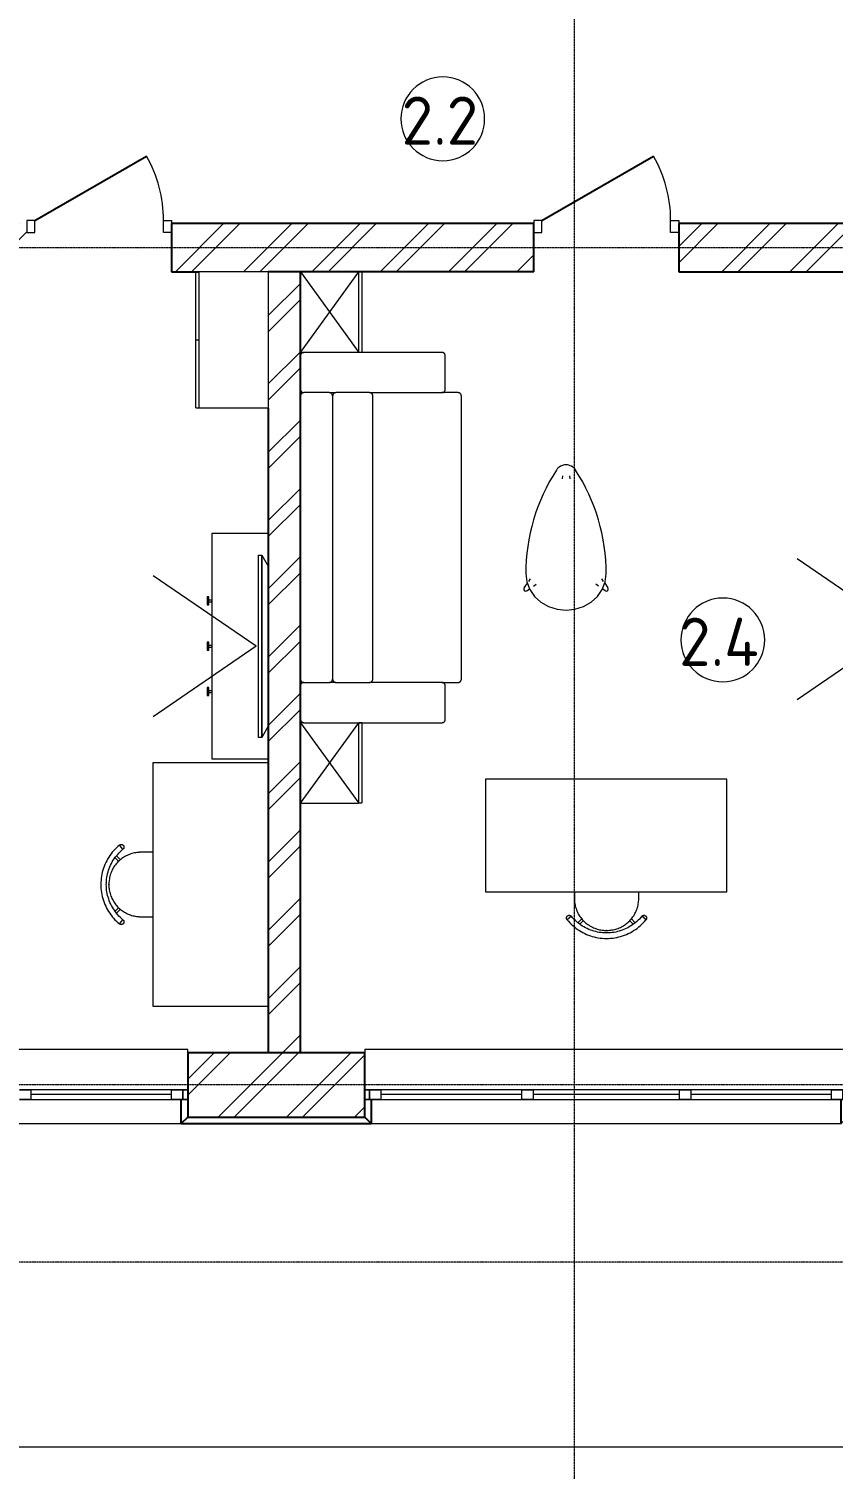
# Model space of a CAD drawing. Header units: millimetres. Extents: x -5016 to 63303, y -6019 to 98943.
# Drawn here: x 42713 to 47710, y 78713 to 87660 of the extents above; entities that cross this region are included whole.
import ezdxf

# ---------------------------------------------------------------- set-up
doc = ezdxf.new("R2010")
doc.units = ezdxf.units.MM
doc.linetypes.add('Осевая 12-2-2', pattern=[16, 12, -2, 0, -2])
for name, color, linetype, lineweight in [('A-AREA-IDEN', 8, 'Continuous', 13), ('A-DETL-GENF', 9, 'Continuous', 13), ('A-DOOR', 8, 'Continuous', 13), ('A-FLOR', 9, 'Continuous', 13), ('A-GLAZ', 8, 'Continuous', 13), ('A-WALL', 8, 'Continuous', 13), ('A-WALL-PATT', 8, 'Continuous', 13), ('I-FURN', 9, 'Continuous', 13), ('M-EQPM', 9, 'Continuous', 13), ('S-GRID', 8, 'Continuous', 13), ('АР_подложка', 8, 'Continuous', 13)]:
    doc.layers.add(name, color=color, linetype=linetype, lineweight=lineweight)
doc.styles.add('GOST Common', font='GOST_Common.ttf', dxfattribs={"height": 300})
pattern_1 = [(45, (0, 0), (-212.132, 212.132), []), (45, (0, 100), (-212.132, 212.132), [])]

# ---------------------------------------------------------------- blocks, each defined once
blk = doc.blocks.new('INT 18 Шкаф - INT 18 Шкаф-1564945-Этаж 2 - Планировка')
at = {"layer": 'I-FURN'}
for p, q in [((-422.5, 350), (422.5, 350)), ((-422.5, 350), (-422.5, -80)), ((422.5, -80), (422.5, 350)), ((422.5, -80), (-422.5, -80)), ((-421, -82), (-0.8, -82)), ((-421, -82), (-421, -100)), ((-0.8, -100), (-0.8, -82)), ((0.8, -82), (421, -82)), ((0.8, -82), (0.8, -100)), ((421, -100), (421, -82)), ((-0.8, -100), (-421, -100)), ((421, -100), (0.8, -100))]:
    blk.add_line(p, q, dxfattribs=at)
blk = doc.blocks.new('INT Диван прямой - INT Диван прямой-1564975-Этаж 2 - Планировка')
at = {"layer": 'I-FURN'}
for p, q in [((-1150, 579), (-1150, -279)), ((-900, 579), (-900, 421)), ((900, 421), (900, 579)), ((1150, -279), (1150, 579)), ((-900, 379), (-900, 421)), ((-900, 379), (-900, 171)), ((879, 400), (-879, 400)), ((900, 421), (900, 379)), ((900, 171), (900, 379)), ((-900, -279), (-900, 171)), ((-879, 150), (879, 150)), ((900, 171), (900, -279)), ((-1129, -300), (-921, -300)), ((-900, -279), (-900, -379)), ((900, -379), (900, -279)), ((921, -300), (1129, -300)), ((-879, -400), (879, -400))]:
    blk.add_line(p, q, dxfattribs=at)
at = {"layer": 'I-FURN', "flags": 128}
for points in [[(-1129, 600), (-1129.8, 600), (-1130.7, 599.9), (-1131.5, 599.8), (-1132.3, 599.7), (-1133.2, 599.6), (-1134, 599.4), (-1134.8, 599.2), (-1135.6, 598.9), (-1136.4, 598.7), (-1137.2, 598.3), (-1137.9, 598), (-1138.7, 597.6), (-1139.4, 597.2), (-1140.2, 596.8), (-1140.9, 596.3), (-1141.5, 595.8), (-1142.2, 595.3), (-1142.8, 594.8), (-1143.5, 594.2), (-1144.1, 593.6), (-1144.6, 593), (-1145.2, 592.4), (-1145.7, 591.7), (-1146.2, 591), (-1146.7, 590.3), (-1147.1, 589.6), (-1147.5, 588.9), (-1147.9, 588.1), (-1148.3, 587.4), (-1148.6, 586.6), (-1148.9, 585.8), (-1149.1, 585), (-1149.3, 584.2), (-1149.5, 583.4), (-1149.7, 582.6), (-1149.8, 581.7), (-1149.9, 580.9), (-1150, 580.1), (-1150, 579.2), (-1150, 579)], [(-900, 579), (-900, 579.8), (-900.1, 580.7), (-900.2, 581.5), (-900.3, 582.3), (-900.4, 583.2), (-900.6, 584), (-900.8, 584.8), (-901.1, 585.6), (-901.3, 586.4), (-901.7, 587.2), (-902, 587.9), (-902.4, 588.7), (-902.8, 589.4), (-903.2, 590.2), (-903.7, 590.9), (-904.2, 591.5), (-904.7, 592.2), (-905.2, 592.8), (-905.8, 593.5), (-906.4, 594.1), (-907, 594.6), (-907.6, 595.2), (-908.3, 595.7), (-909, 596.2), (-909.7, 596.7), (-910.4, 597.1), (-911.1, 597.5), (-911.9, 597.9), (-912.6, 598.3), (-913.4, 598.6), (-914.2, 598.9), (-915, 599.1), (-915.8, 599.3), (-916.6, 599.5), (-917.4, 599.7), (-918.3, 599.8), (-919.1, 599.9), (-919.9, 600), (-920.8, 600), (-921, 600)], [(-879, 600), (-879.8, 600), (-880.7, 599.9), (-881.5, 599.8), (-882.3, 599.7), (-883.2, 599.6), (-884, 599.4), (-884.8, 599.2), (-885.6, 598.9), (-886.4, 598.7), (-887.2, 598.3), (-887.9, 598), (-888.7, 597.6), (-889.4, 597.2), (-890.2, 596.8), (-890.9, 596.3), (-891.5, 595.8), (-892.2, 595.3), (-892.8, 594.8), (-893.5, 594.2), (-894.1, 593.6), (-894.6, 593), (-895.2, 592.4), (-895.7, 591.7), (-896.2, 591), (-896.7, 590.3), (-897.1, 589.6), (-897.5, 588.9), (-897.9, 588.1), (-898.3, 587.4), (-898.6, 586.6), (-898.9, 585.8), (-899.1, 585), (-899.3, 584.2), (-899.5, 583.4), (-899.7, 582.6), (-899.8, 581.7), (-899.9, 580.9), (-900, 580.1), (-900, 579.2), (-900, 579)], [(900, 579), (900, 579.8), (899.9, 580.7), (899.8, 581.5), (899.7, 582.3), (899.6, 583.2), (899.4, 584), (899.2, 584.8), (898.9, 585.6), (898.7, 586.4), (898.3, 587.2), (898, 587.9), (897.6, 588.7), (897.2, 589.4), (896.8, 590.2), (896.3, 590.9), (895.8, 591.5), (895.3, 592.2), (894.8, 592.8), (894.2, 593.5), (893.6, 594.1), (893, 594.6), (892.4, 595.2), (891.7, 595.7), (891, 596.2), (890.3, 596.7), (889.6, 597.1), (888.9, 597.5), (888.1, 597.9), (887.4, 598.3), (886.6, 598.6), (885.8, 598.9), (885, 599.1), (884.2, 599.3), (883.4, 599.5), (882.6, 599.7), (881.7, 599.8), (880.9, 599.9), (880.1, 600), (879.2, 600), (879, 600)], [(921, 600), (920.2, 600), (919.3, 599.9), (918.5, 599.8), (917.7, 599.7), (916.8, 599.6), (916, 599.4), (915.2, 599.2), (914.4, 598.9), (913.6, 598.7), (912.8, 598.3), (912.1, 598), (911.3, 597.6), (910.6, 597.2), (909.8, 596.8), (909.1, 596.3), (908.5, 595.8), (907.8, 595.3), (907.2, 594.8), (906.5, 594.2), (905.9, 593.6), (905.4, 593), (904.8, 592.4), (904.3, 591.7), (903.8, 591), (903.3, 590.3), (902.9, 589.6), (902.5, 588.9), (902.1, 588.1), (901.7, 587.4), (901.4, 586.6), (901.1, 585.8), (900.9, 585), (900.7, 584.2), (900.5, 583.4), (900.3, 582.6), (900.2, 581.7), (900.1, 580.9), (900, 580.1), (900, 579.2), (900, 579)], [(1150, 579), (1150, 579.8), (1149.9, 580.7), (1149.8, 581.5), (1149.7, 582.3), (1149.6, 583.2), (1149.4, 584), (1149.2, 584.8), (1148.9, 585.6), (1148.7, 586.4), (1148.3, 587.2), (1148, 587.9), (1147.6, 588.7), (1147.2, 589.4), (1146.8, 590.2), (1146.3, 590.9), (1145.8, 591.5), (1145.3, 592.2), (1144.8, 592.8), (1144.2, 593.5), (1143.6, 594.1), (1143, 594.6), (1142.4, 595.2), (1141.7, 595.7), (1141, 596.2), (1140.3, 596.7), (1139.6, 597.1), (1138.9, 597.5), (1138.1, 597.9), (1137.4, 598.3), (1136.6, 598.6), (1135.8, 598.9), (1135, 599.1), (1134.2, 599.3), (1133.4, 599.5), (1132.6, 599.7), (1131.7, 599.8), (1130.9, 599.9), (1130.1, 600), (1129.2, 600), (1129, 600)], [(-900, 421), (-900, 420.2), (-899.9, 419.3), (-899.8, 418.5), (-899.7, 417.7), (-899.6, 416.8), (-899.4, 416), (-899.2, 415.2), (-898.9, 414.4), (-898.7, 413.6), (-898.3, 412.8), (-898, 412.1), (-897.6, 411.3), (-897.2, 410.6), (-896.8, 409.8), (-896.3, 409.1), (-895.8, 408.5), (-895.3, 407.8), (-894.8, 407.2), (-894.2, 406.5), (-893.6, 405.9), (-893, 405.4), (-892.4, 404.8), (-891.7, 404.3), (-891, 403.8), (-890.3, 403.3), (-889.6, 402.9), (-888.9, 402.5), (-888.1, 402.1), (-887.4, 401.7), (-886.6, 401.4), (-885.8, 401.1), (-885, 400.9), (-884.2, 400.7), (-883.4, 400.5), (-882.6, 400.3), (-881.7, 400.2), (-880.9, 400.1), (-880.1, 400), (-879.2, 400), (-879, 400)], [(-879, 400), (-879.8, 400), (-880.7, 399.9), (-881.5, 399.8), (-882.3, 399.7), (-883.2, 399.6), (-884, 399.4), (-884.8, 399.2), (-885.6, 398.9), (-886.4, 398.7), (-887.2, 398.3), (-887.9, 398), (-888.7, 397.6), (-889.4, 397.2), (-890.2, 396.8), (-890.9, 396.3), (-891.5, 395.8), (-892.2, 395.3), (-892.8, 394.8), (-893.5, 394.2), (-894.1, 393.6), (-894.6, 393), (-895.2, 392.4), (-895.7, 391.7), (-896.2, 391), (-896.7, 390.3), (-897.1, 389.6), (-897.5, 388.9), (-897.9, 388.1), (-898.3, 387.4), (-898.6, 386.6), (-898.9, 385.8), (-899.1, 385), (-899.3, 384.2), (-899.5, 383.4), (-899.7, 382.6), (-899.8, 381.7), (-899.9, 380.9), (-900, 380.1), (-900, 379.2), (-900, 379)], [(-879, 400), (-879.8, 400), (-880.7, 399.9), (-881.5, 399.8), (-882.3, 399.7), (-883.2, 399.6), (-884, 399.4), (-884.8, 399.2), (-885.6, 398.9), (-886.4, 398.7), (-887.2, 398.3), (-887.9, 398), (-888.7, 397.6), (-889.4, 397.2), (-890.2, 396.8), (-890.9, 396.3), (-891.5, 395.8), (-892.2, 395.3), (-892.8, 394.8), (-893.5, 394.2), (-894.1, 393.6), (-894.6, 393), (-895.2, 392.4), (-895.7, 391.7), (-896.2, 391), (-896.7, 390.3), (-897.1, 389.6), (-897.5, 388.9), (-897.9, 388.1), (-898.3, 387.4), (-898.6, 386.6), (-898.9, 385.8), (-899.1, 385), (-899.3, 384.2), (-899.5, 383.4), (-899.7, 382.6), (-899.8, 381.7), (-899.9, 380.9), (-900, 380.1), (-900, 379.2)], [(879, 400), (879.8, 400), (880.7, 400.1), (881.5, 400.2), (882.3, 400.3), (883.2, 400.4), (884, 400.6), (884.8, 400.8), (885.6, 401.1), (886.4, 401.3), (887.2, 401.7), (887.9, 402), (888.7, 402.4), (889.4, 402.8), (890.2, 403.2), (890.9, 403.7), (891.5, 404.2), (892.2, 404.7), (892.8, 405.2), (893.5, 405.8), (894.1, 406.4), (894.6, 407), (895.2, 407.6), (895.7, 408.3), (896.2, 409), (896.7, 409.7), (897.1, 410.4), (897.5, 411.1), (897.9, 411.9), (898.3, 412.6), (898.6, 413.4), (898.9, 414.2), (899.1, 415), (899.3, 415.8), (899.5, 416.6), (899.7, 417.4), (899.8, 418.3), (899.9, 419.1), (900, 419.9), (900, 420.8), (900, 421)], [(900, 379), (900, 379.8), (899.9, 380.7), (899.8, 381.5), (899.7, 382.3), (899.6, 383.2), (899.4, 384), (899.2, 384.8), (898.9, 385.6), (898.7, 386.4), (898.3, 387.2), (898, 387.9), (897.6, 388.7), (897.2, 389.4), (896.8, 390.2), (896.3, 390.9), (895.8, 391.5), (895.3, 392.2), (894.8, 392.8), (894.2, 393.5), (893.6, 394.1), (893, 394.6), (892.4, 395.2), (891.7, 395.7), (891, 396.2), (890.3, 396.7), (889.6, 397.1), (888.9, 397.5), (888.1, 397.9), (887.4, 398.3), (886.6, 398.6), (885.8, 398.9), (885, 399.1), (884.2, 399.3), (883.4, 399.5), (882.6, 399.7), (881.7, 399.8), (880.9, 399.9), (880.1, 400), (879.2, 400), (879, 400)], [(900, 379), (900, 379.8), (899.9, 380.7), (899.8, 381.5), (899.7, 382.3), (899.6, 383.2), (899.4, 384), (899.2, 384.8), (898.9, 385.6), (898.7, 386.4), (898.3, 387.2), (898, 387.9), (897.6, 388.7), (897.2, 389.4), (896.8, 390.2), (896.3, 390.9), (895.8, 391.5), (895.3, 392.2), (894.8, 392.8), (894.2, 393.5), (893.6, 394.1), (893, 394.6), (892.4, 395.2), (891.7, 395.7), (891, 396.2), (890.3, 396.7), (889.6, 397.1), (888.9, 397.5), (888.1, 397.9), (887.4, 398.3), (886.6, 398.6), (885.8, 398.9), (885, 399.1), (884.2, 399.3), (883.4, 399.5), (882.6, 399.7), (881.7, 399.8), (880.9, 399.9), (880.1, 400), (879.2, 400), (879, 400)], [(-900, 171), (-900, 170.2), (-899.9, 169.3), (-899.8, 168.5), (-899.7, 167.7), (-899.6, 166.8), (-899.4, 166), (-899.2, 165.2), (-898.9, 164.4), (-898.7, 163.6), (-898.3, 162.8), (-898, 162.1), (-897.6, 161.3), (-897.2, 160.6), (-896.8, 159.8), (-896.3, 159.1), (-895.8, 158.5), (-895.3, 157.8), (-894.8, 157.2), (-894.2, 156.5), (-893.6, 155.9), (-893, 155.4), (-892.4, 154.8), (-891.7, 154.3), (-891, 153.8), (-890.3, 153.3), (-889.6, 152.9), (-888.9, 152.5), (-888.1, 152.1), (-887.4, 151.7), (-886.6, 151.4), (-885.8, 151.1), (-885, 150.9), (-884.2, 150.7), (-883.4, 150.5), (-882.6, 150.3), (-881.7, 150.2), (-880.9, 150.1), (-880.1, 150), (-879.2, 150), (-879, 150)], [(879, 150), (879.8, 150), (880.7, 150.1), (881.5, 150.2), (882.3, 150.3), (883.2, 150.4), (884, 150.6), (884.8, 150.8), (885.6, 151.1), (886.4, 151.3), (887.2, 151.7), (887.9, 152), (888.7, 152.4), (889.4, 152.8), (890.2, 153.2), (890.9, 153.7), (891.5, 154.2), (892.2, 154.7), (892.8, 155.2), (893.5, 155.8), (894.1, 156.4), (894.6, 157), (895.2, 157.6), (895.7, 158.3), (896.2, 159), (896.7, 159.7), (897.1, 160.4), (897.5, 161.1), (897.9, 161.9), (898.3, 162.6), (898.6, 163.4), (898.9, 164.2), (899.1, 165), (899.3, 165.8), (899.5, 166.6), (899.7, 167.4), (899.8, 168.3), (899.9, 169.1), (900, 169.9), (900, 170.8), (900, 171)], [(-1150, -279), (-1150, -279.8), (-1149.9, -280.7), (-1149.8, -281.5), (-1149.7, -282.3), (-1149.6, -283.2), (-1149.4, -284), (-1149.2, -284.8), (-1148.9, -285.6), (-1148.7, -286.4), (-1148.3, -287.2), (-1148, -287.9), (-1147.6, -288.7), (-1147.2, -289.4), (-1146.8, -290.2), (-1146.3, -290.9), (-1145.8, -291.5), (-1145.3, -292.2), (-1144.8, -292.8), (-1144.2, -293.5), (-1143.6, -294.1), (-1143, -294.6), (-1142.4, -295.2), (-1141.7, -295.7), (-1141, -296.2), (-1140.3, -296.7), (-1139.6, -297.1), (-1138.9, -297.5), (-1138.1, -297.9), (-1137.4, -298.3), (-1136.6, -298.6), (-1135.8, -298.9), (-1135, -299.1), (-1134.2, -299.3), (-1133.4, -299.5), (-1132.6, -299.7), (-1131.7, -299.8), (-1130.9, -299.9), (-1130.1, -300), (-1129.2, -300), (-1129, -300)], [(-921, -300), (-920.2, -300), (-919.3, -299.9), (-918.5, -299.8), (-917.7, -299.7), (-916.8, -299.6), (-916, -299.4), (-915.2, -299.2), (-914.4, -298.9), (-913.6, -298.7), (-912.8, -298.3), (-912.1, -298), (-911.3, -297.6), (-910.6, -297.2), (-909.8, -296.8), (-909.1, -296.3), (-908.5, -295.8), (-907.8, -295.3), (-907.2, -294.8), (-906.5, -294.2), (-905.9, -293.6), (-905.4, -293), (-904.8, -292.4), (-904.3, -291.7), (-903.8, -291), (-903.3, -290.3), (-902.9, -289.6), (-902.5, -288.9), (-902.1, -288.1), (-901.7, -287.4), (-901.4, -286.6), (-901.1, -285.8), (-900.9, -285), (-900.7, -284.2), (-900.5, -283.4), (-900.3, -282.6), (-900.2, -281.7), (-900.1, -280.9), (-900, -280.1), (-900, -279.2), (-900, -279)], [(900, -279), (900, -279.8), (900.1, -280.7), (900.2, -281.5), (900.3, -282.3), (900.4, -283.2), (900.6, -284), (900.8, -284.8), (901.1, -285.6), (901.3, -286.4), (901.7, -287.2), (902, -287.9), (902.4, -288.7), (902.8, -289.4), (903.2, -290.2), (903.7, -290.9), (904.2, -291.5), (904.7, -292.2), (905.2, -292.8), (905.8, -293.5), (906.4, -294.1), (907, -294.6), (907.6, -295.2), (908.3, -295.7), (909, -296.2), (909.7, -296.7), (910.4, -297.1), (911.1, -297.5), (911.9, -297.9), (912.6, -298.3), (913.4, -298.6), (914.2, -298.9), (915, -299.1), (915.8, -299.3), (916.6, -299.5), (917.4, -299.7), (918.3, -299.8), (919.1, -299.9), (919.9, -300), (920.8, -300), (921, -300)], [(1129, -300), (1129.8, -300), (1130.7, -299.9), (1131.5, -299.8), (1132.3, -299.7), (1133.2, -299.6), (1134, -299.4), (1134.8, -299.2), (1135.6, -298.9), (1136.4, -298.7), (1137.2, -298.3), (1137.9, -298), (1138.7, -297.6), (1139.4, -297.2), (1140.2, -296.8), (1140.9, -296.3), (1141.5, -295.8), (1142.2, -295.3), (1142.8, -294.8), (1143.5, -294.2), (1144.1, -293.6), (1144.6, -293), (1145.2, -292.4), (1145.7, -291.7), (1146.2, -291), (1146.7, -290.3), (1147.1, -289.6), (1147.5, -288.9), (1147.9, -288.1), (1148.3, -287.4), (1148.6, -286.6), (1148.9, -285.8), (1149.1, -285), (1149.3, -284.2), (1149.5, -283.4), (1149.7, -282.6), (1149.8, -281.7), (1149.9, -280.9), (1150, -280.1), (1150, -279.2), (1150, -279)], [(-900, -379), (-900, -379.8), (-899.9, -380.7), (-899.8, -381.5), (-899.7, -382.3), (-899.6, -383.2), (-899.4, -384), (-899.2, -384.8), (-898.9, -385.6), (-898.7, -386.4), (-898.3, -387.2), (-898, -387.9), (-897.6, -388.7), (-897.2, -389.4), (-896.8, -390.2), (-896.3, -390.9), (-895.8, -391.5), (-895.3, -392.2), (-894.8, -392.8), (-894.2, -393.5), (-893.6, -394.1), (-893, -394.6), (-892.4, -395.2), (-891.7, -395.7), (-891, -396.2), (-890.3, -396.7), (-889.6, -397.1), (-888.9, -397.5), (-888.1, -397.9), (-887.4, -398.3), (-886.6, -398.6), (-885.8, -398.9), (-885, -399.1), (-884.2, -399.3), (-883.4, -399.5), (-882.6, -399.7), (-881.7, -399.8), (-880.9, -399.9), (-880.1, -400), (-879.2, -400), (-879, -400)], [(879, -400), (879.8, -400), (880.7, -399.9), (881.5, -399.8), (882.3, -399.7), (883.2, -399.6), (884, -399.4), (884.8, -399.2), (885.6, -398.9), (886.4, -398.7), (887.2, -398.3), (887.9, -398), (888.7, -397.6), (889.4, -397.2), (890.2, -396.8), (890.9, -396.3), (891.5, -395.8), (892.2, -395.3), (892.8, -394.8), (893.5, -394.2), (894.1, -393.6), (894.6, -393), (895.2, -392.4), (895.7, -391.7), (896.2, -391), (896.7, -390.3), (897.1, -389.6), (897.5, -388.9), (897.9, -388.1), (898.3, -387.4), (898.6, -386.6), (898.9, -385.8), (899.1, -385), (899.3, -384.2), (899.5, -383.4), (899.7, -382.6), (899.8, -381.7), (899.9, -380.9), (900, -380.1), (900, -379.2), (900, -379)]]:
    blk.add_lwpolyline(points, dxfattribs=at)
blk = doc.blocks.new('INT Стол дизайнерский 5 - INT Стол дизайнерский 5-1565017-Этаж 2 - Планировка')
at = {"layer": 'I-FURN'}
for p, q in [((-330.3, 242.9), (-319, 226.7)), ((-312.9, 260.3), (-284.1, 240.2)), ((-301.9, 202), (-290.5, 185.7)), ((-272, 231.9), (-255.7, 220.5)), ((384, 21.1), (364.5, 24.6)), ((384, -21.1), (364.5, -24.6)), ((-330.3, -242.9), (-319, -226.7)), ((-284.1, -240.2), (-312.9, -260.3)), ((-301.9, -202), (-290.5, -185.7)), ((-255.7, -220.5), (-272, -231.9))]:
    blk.add_line(p, q, dxfattribs=at)
at = {"layer": 'I-FURN', "flags": 128}
blk.add_lwpolyline([(-225, 250), (-275.1, 243.7), (-322.6, 225.2), (-365.3, 195.5), (-400.9, 155.9), (-427.7, 108.5), (-444.4, 55.6), (-450, 0), (-444.4, -55.6), (-427.7, -108.5), (-400.9, -155.9), (-365.3, -195.5), (-322.6, -225.2), (-275.1, -243.7), (-225, -250)], dxfattribs=at)
at = {"layer": 'I-FURN'}
for centre, radius, start, end in [((-320, 250), 12.5, 45, 180), ((-320, 250), 12.5, 180, 225), ((-225, -935.1), 1185.1, 57.1055, 90), ((379.8, 0), 71.5, 0, 57.1055), ((-225, 935.1), 1185.1, 270, 302.8945), ((379.8, 0), 71.5, 302.8945, 0), ((-320, -250), 12.5, 135, 180), ((-320, -250), 12.5, 180, 315)]:
    blk.add_arc(centre, radius, start, end, dxfattribs=at)
blk = doc.blocks.new('ТВ - Плоский экран1 - ТВ 60_ 3-1356783-Этаж 2 - Планировка')
at = {"layer": 'M-EQPM'}
for p, q in [((-570.5, 18.5), (-500.5, 58.5)), ((-570.5, -1.5), (-570.5, 18.5)), ((-570.5, 18.5), (562.6, 18.5)), ((562.6, 18.5), (-570.5, 18.5)), ((492.6, 58.5), (562.6, 18.5)), ((562.6, 18.5), (562.6, -1.5)), ((562.6, -1.5), (-570.5, -1.5)), ((-3.9, -16.5), (-441.8, -655.4)), ((-3.9, -16.5), (433.9, -655.4))]:
    blk.add_line(p, q, dxfattribs=at)
blk = doc.blocks.new('INT 20 Окно Прямоугольник 3ст - INT 20 Окно Прямоугольник 3ст 3000_2500-1568846-Этаж 2 - Планировка')
at = {"layer": 'A-GLAZ'}
for p, q in [((-1460, 240), (-1500, 200)), ((-1500, 200), (-1500, 90)), ((1460, 240), (-1460, 240)), ((1500, 200), (1460, 240)), ((1500, 90), (1500, 200)), ((-1500, 90), (-1400, 90)), ((-1470, 90), (-1500, 90)), ((-1500, 90), (-1500, 30)), ((-1470, 30), (-1470, 90)), ((-1400, 90), (-1470, 90)), ((-1470, 90), (-1470, 30)), ((-525, 90), (-455, 90)), ((-455, 90), (-525, 90)), ((455, 90), (525, 90)), ((525, 90), (455, 90)), ((1400, 90), (1500, 90)), ((1470, 90), (1400, 90)), ((1500, 90), (1470, 90)), ((1470, 90), (1470, 30)), ((1470, 30), (1470, 90)), ((1500, 30), (1500, 90)), ((-1500, 30), (-1470, 30)), ((-1400, 30), (-1500, 30)), ((-1500, 30), (-1500, -200)), ((-1470, 30), (-1400, 30)), ((-455, 30), (-525, 30)), ((-525, 30), (-455, 30)), ((525, 30), (455, 30)), ((455, 30), (525, 30)), ((1500, 30), (1400, 30)), ((1400, 30), (1470, 30)), ((1470, 30), (1500, 30)), ((1500, -200), (1500, 30)), ((-1500, -200), (-1500, -220)), ((-1500, -220), (1500, -220)), ((1500, -220), (1500, -200))]:
    blk.add_line(p, q, dxfattribs=at)
blk = doc.blocks.new('INT 20 Откосы окон снаружи Прямоугольник - INT 20 Откосы окон снаружи Прямоугольник-1566583-Этаж 2 - Планировка')
at = {"layer": 'A-WALL', "lineweight": 25}
for p, q in [((-1476.7, 70), (-1476.7, -80)), ((1443.3, -80), (1443.3, 70))]:
    blk.add_line(p, q, dxfattribs=at)
blk = doc.blocks.new('INT 19 Дверь межкомнатная одностворчатая - 900 х 2370 _800_ Глухое П-НАР-1569046-Этаж 2 - Планировка')
at = {"layer": 'A-DOOR', "lineweight": 25}
blk.add_line((-400, 170), (292.8, 570), dxfattribs=at)
at = {"layer": 'A-DOOR'}
for p, q in [((-400, 170), (-450, 170)), ((-450, 170), (-450, 95)), ((-450, 95), (-400, 95)), ((-400, 95), (-400, 170)), ((400, 95), (400, 170)), ((400, 170), (450, 170)), ((450, 95), (400, 95)), ((450, 170), (450, 95))]:
    blk.add_line(p, q, dxfattribs=at)
blk.add_arc((-400, 170), 800, 360, 30, dxfattribs=at)
blk = doc.blocks.new('INT 20 Стекло - Стекло-1566593-Этаж 2 - Планировка')
at = {"layer": 'A-GLAZ'}
for p, q in [((475, 30), (-400, 30)), ((-400, 30), (-400, -30)), ((-400, 0), (475, 0)), ((475, -30), (475, 30)), ((-400, -30), (475, -30))]:
    blk.add_line(p, q, dxfattribs=at)
blk = doc.blocks.new('INT 20 Створка - 05_ Правое поворотно-откидное-1566594-Этаж 2 - Планировка')
at = {"layer": 'A-GLAZ'}
for p, q in [((510, 30), (-400, 30)), ((-400, 30), (-400, -30)), ((510, 30), (-400, 30)), ((-400, 30), (-400, -30)), ((-400, 0), (510, 0)), ((510, -30), (510, 30)), ((510, -30), (510, 30)), ((-400, -30), (510, -30)), ((-400, -30), (510, -30))]:
    blk.add_line(p, q, dxfattribs=at)
blk = doc.blocks.new('INT Стул Delo Нра - INT Стул Delo Нра-1565507-Этаж 2 - Планировка')
at = {"layer": 'I-FURN'}
for p, q in [((-200, 45), (-200, 3)), ((200, 3), (200, 45)), ((-218.7, -107.5), (-245, -129)), ((-154, -122.9), (-178.4, -147.6)), ((-165.6, -156.1), (-143.3, -133.4)), ((143.4, -133.5), (165.6, -156.1)), ((178.4, -147.6), (154.2, -123.1)), ((245, -129), (218.7, -107.5)), ((-2, -195), (2, -195)), ((2, -195), (-2, -195))]:
    blk.add_line(p, q, dxfattribs=at)
at = {"layer": 'I-FURN', "flags": 128}
for points in [[(-200, 3), (-199.8, -4.9), (-199.4, -12.8), (-198.6, -20.7), (-197.5, -28.5), (-196.1, -36.3), (-194.3, -44.1), (-192.3, -51.7), (-189.9, -59.3), (-187.3, -66.8), (-184.4, -74.1), (-181.1, -81.3), (-177.6, -88.4), (-173.8, -95.4), (-169.8, -102.2), (-165.4, -108.8), (-160.8, -115.2), (-156, -121.5), (-150.9, -127.6), (-145.5, -133.4), (-139.9, -139), (-134.2, -144.4), (-128.2, -149.6), (-122, -154.5), (-115.6, -159.2), (-109, -163.6), (-102.2, -167.8), (-95.3, -171.6), (-88.3, -175.2), (-81.1, -178.5), (-73.7, -181.5), (-66.3, -184.3), (-58.8, -186.7), (-51.1, -188.8), (-43.4, -190.6), (-35.7, -192.1), (-27.8, -193.3), (-20, -194.2), (-12.1, -194.7), (-4.1, -195), (-2, -195)], [(2, -195), (9.9, -194.8), (17.8, -194.4), (25.7, -193.6), (33.5, -192.5), (41.3, -191.1), (49.1, -189.3), (56.7, -187.3), (64.3, -184.9), (71.8, -182.3), (79.1, -179.4), (86.3, -176.1), (93.4, -172.6), (100.4, -168.8), (107.2, -164.8), (113.8, -160.4), (120.2, -155.8), (126.5, -151), (132.6, -145.9), (138.4, -140.5), (144, -134.9), (149.4, -129.2), (154.6, -123.2), (159.5, -117), (164.2, -110.6), (168.6, -104), (172.8, -97.2), (176.6, -90.3), (180.2, -83.3), (183.5, -76.1), (186.5, -68.7), (189.3, -61.3), (191.7, -53.8), (193.8, -46.1), (195.6, -38.4), (197.1, -30.7), (198.3, -22.8), (199.2, -15), (199.7, -7.1), (200, 0.9), (200, 3)], [(-245, -129), (-245.4, -128.5), (-245.8, -127.9), (-246.2, -127.3), (-246.5, -126.8), (-246.9, -126.2), (-247.2, -125.6), (-247.5, -124.9), (-247.7, -124.3), (-248, -123.7), (-248.2, -123), (-248.3, -122.4), (-248.5, -121.7), (-248.6, -121), (-248.7, -120.4), (-248.8, -119.7), (-248.8, -119), (-248.8, -118.3), (-248.8, -117.7), (-248.8, -117), (-248.7, -116.3), (-248.6, -115.6), (-248.5, -115), (-248.4, -114.3), (-248.2, -113.6), (-248, -113), (-247.8, -112.3), (-247.6, -111.7), (-247.3, -111.1), (-247, -110.5), (-246.7, -109.9), (-246.3, -109.3), (-245.9, -108.7), (-245.6, -108.2), (-245.1, -107.6), (-244.7, -107.1), (-244.2, -106.6), (-243.8, -106.1), (-243.3, -105.6), (-242.8, -105.2), (-242.2, -104.8), (-241.7, -104.4), (-241.1, -104), (-240.5, -103.6), (-240, -103.3), (-239.4, -103), (-238.7, -102.7), (-238.1, -102.4), (-237.5, -102.2), (-236.8, -102), (-236.2, -101.8), (-235.5, -101.6), (-234.8, -101.5), (-234.2, -101.4), (-233.5, -101.3), (-232.8, -101.3), (-232.1, -101.2), (-231.5, -101.2), (-230.8, -101.3), (-230.1, -101.3), (-229.4, -101.4), (-228.8, -101.5), (-228.1, -101.6), (-227.4, -101.8), (-226.8, -102), (-226.1, -102.2), (-225.5, -102.5), (-224.9, -102.7), (-224.3, -103), (-223.7, -103.3), (-223.1, -103.7), (-222.5, -104), (-221.9, -104.4), (-221.4, -104.8), (-220.9, -105.3), (-220.4, -105.7), (-219.9, -106.2), (-219.4, -106.7), (-218.9, -107.2), (-218.7, -107.5)], [(-245, -129), (-236.8, -138.6), (-228.2, -147.9), (-219.2, -156.9), (-209.9, -165.5), (-200.2, -173.7), (-200, -173.9)], [(-178.5, -147.5), (-187.2, -140.2), (-195.5, -132.5), (-203.5, -124.6), (-211.2, -116.3), (-218.5, -107.7), (-218.7, -107.5)], [(-200, -173.9), (-190, -181.7), (-179.7, -189.1), (-169.2, -196), (-158.3, -202.6), (-147.2, -208.7), (-135.9, -214.4), (-124.3, -219.6), (-112.6, -224.3), (-100.7, -228.6), (-88.6, -232.4), (-76.3, -235.7), (-64, -238.5), (-51.5, -240.8), (-39, -242.6), (-26.4, -243.9), (-13.8, -244.7), (-1.1, -245), (0, -245)], [(0, -211), (-11.3, -210.8), (-22.6, -210.1), (-33.8, -209), (-45, -207.4), (-56.2, -205.4), (-67.2, -202.9), (-78.1, -200), (-88.9, -196.6), (-99.6, -192.9), (-110.1, -188.7), (-120.4, -184.1), (-130.6, -179.1), (-140.5, -173.6), (-150.2, -167.8), (-159.6, -161.6), (-168.8, -155), (-177.8, -148.1), (-178.5, -147.5)], [(178.5, -147.5), (169.6, -154.5), (160.4, -161.1), (151, -167.3), (141.3, -173.1), (131.4, -178.6), (121.3, -183.7), (111, -188.3), (100.5, -192.5), (89.9, -196.3), (79.1, -199.7), (68.1, -202.7), (57.1, -205.2), (46, -207.2), (34.8, -208.8), (23.6, -210), (12.3, -210.7), (1, -211), (0, -211)], [(0, -245), (12.7, -244.7), (25.3, -244), (37.9, -242.7), (50.5, -241), (62.9, -238.7), (75.3, -235.9), (87.5, -232.7), (99.6, -228.9), (111.6, -224.7), (123.3, -220), (134.9, -214.8), (146.3, -209.2), (157.4, -203.1), (168.2, -196.6), (178.8, -189.7), (189.1, -182.3), (199.2, -174.6), (200, -173.9)], [(218.7, -107.5), (211.4, -116.1), (203.7, -124.4), (195.7, -132.3), (187.4, -140), (178.7, -147.3), (178.5, -147.5)], [(200, -173.9), (209.7, -165.7), (219, -157.1), (228, -148.2), (236.6, -138.9), (244.8, -129.2), (245, -129)], [(218.7, -107.5), (219.1, -106.9), (219.6, -106.4), (220.1, -106), (220.6, -105.5), (221.1, -105.1), (221.6, -104.6), (222.2, -104.2), (222.8, -103.9), (223.3, -103.5), (223.9, -103.2), (224.5, -102.9), (225.2, -102.6), (225.8, -102.3), (226.4, -102.1), (227.1, -101.9), (227.7, -101.7), (228.4, -101.6), (229.1, -101.5), (229.7, -101.4), (230.4, -101.3), (231.1, -101.2), (231.8, -101.2), (232.5, -101.2), (233.1, -101.3), (233.8, -101.3), (234.5, -101.4), (235.2, -101.6), (235.8, -101.7), (236.5, -101.9), (237.1, -102.1), (237.8, -102.3), (238.4, -102.5), (239, -102.8), (239.6, -103.1), (240.2, -103.4), (240.8, -103.8), (241.4, -104.2), (241.9, -104.5), (242.5, -105), (243, -105.4), (243.5, -105.9), (244, -106.3), (244.5, -106.8), (244.9, -107.3), (245.3, -107.9), (245.7, -108.4), (246.1, -109), (246.5, -109.6), (246.8, -110.1), (247.1, -110.8), (247.4, -111.4), (247.7, -112), (247.9, -112.6), (248.1, -113.3), (248.3, -113.9), (248.5, -114.6), (248.6, -115.3), (248.7, -115.9), (248.8, -116.6), (248.8, -117.3), (248.8, -118), (248.8, -118.6), (248.8, -119.3), (248.8, -120), (248.7, -120.7), (248.6, -121.4), (248.4, -122), (248.3, -122.7), (248.1, -123.3), (247.8, -124), (247.6, -124.6), (247.3, -125.2), (247, -125.8), (246.7, -126.4), (246.4, -127), (246, -127.6), (245.6, -128.2), (245.2, -128.7), (245, -129)]]:
    blk.add_lwpolyline(points, dxfattribs=at)
at = {"layer": 'I-FURN'}
for centre, start, end in [((-2, 3), 180, 182.15371), ((2, 3), 357.84629, 0), ((-2, 3), 221.64497, 225), ((2, 3), 311.64497, 315), ((-2, 3), 267.84629, 270), ((2, 3), 270, 272.15371)]:
    blk.add_arc(centre, 198, start, end, dxfattribs=at)
blk = doc.blocks.new('INT 18 Шкаф-ящики - INT 18 Шкаф-ящики-1565508-Этаж 2 - Планировка')
at = {"layer": 'I-FURN'}
for p, q in [((750, 350), (-750, 350)), ((-750, 350), (-750, -350)), ((750, -350), (750, 350)), ((-750, -350), (750, -350))]:
    blk.add_line(p, q, dxfattribs=at)
blk = doc.blocks.new('INT 18 Шкаф - INT 18 Шкаф-1565524-Этаж 2 - Планировка')
at = {"layer": 'A-DETL-GENF'}
for p, q in [((250, 350), (-250, -13.2)), ((-250, 350), (250, -13.2))]:
    blk.add_line(p, q, dxfattribs=at)
at = {"layer": 'I-FURN'}
for p, q in [((-250, 350), (-250, 329)), ((250, -11.2), (-250, -11.2)), ((-248.5, -13.2), (248.5, -13.2)), ((-248.5, -13.2), (-248.5, -31.2)), ((248.5, -31.2), (-248.5, -31.2)), ((248.5, -31.2), (248.5, -13.2))]:
    blk.add_line(p, q, dxfattribs=at)
blk = doc.blocks.new('INT 18 Шкаф - INT 18 Шкаф-V6-Этаж 2 - Планировка')
at = {"layer": 'A-DETL-GENF'}
for p, q in [((250, 350), (-250, -13.2)), ((-250, 350), (250, -13.2))]:
    blk.add_line(p, q, dxfattribs=at)
at = {"layer": 'I-FURN'}
for p, q in [((-250, 350), (-250, -11.2)), ((250, 329), (250, 350)), ((250, -11.2), (-250, -11.2)), ((-248.5, -13.2), (248.5, -13.2)), ((-248.5, -13.2), (-248.5, -31.2)), ((248.5, -31.2), (-248.5, -31.2)), ((248.5, -31.2), (248.5, -13.2))]:
    blk.add_line(p, q, dxfattribs=at)
blk = doc.blocks.new('INT 15 Тумба - INT 15 Тумба-1565744-Этаж 2 - Планировка')
at = {"layer": 'I-FURN'}
for p, q in [((-700, 200), (-700, -150)), ((700, -150), (700, 200)), ((-700, -150), (700, -150)), ((-256.7, -168), (-306.7, -168)), ((-306.7, -168), (-306.7, -180)), ((-286.7, -150), (-286.7, -171)), ((-284.2, -150), (-286.7, -150)), ((-286.5, -150), (-286.7, -150)), ((-276.7, -150), (-279.2, -150)), ((-276.7, -150), (-276.8, -150)), ((-276.7, -171), (-276.7, -150)), ((-256.7, -180), (-256.7, -168)), ((25, -168), (-25, -168)), ((-25, -168), (-25, -180)), ((-5, -150), (-5, -171)), ((-2.5, -150), (-5, -150)), ((-4.8, -150), (-5, -150)), ((5, -150), (2.5, -150)), ((5, -150), (4.8, -150)), ((5, -171), (5, -150)), ((25, -180), (25, -168)), ((306.7, -168), (256.7, -168)), ((256.7, -168), (256.7, -180)), ((276.7, -150), (276.7, -171)), ((279.2, -150), (276.7, -150)), ((276.8, -150), (276.7, -150)), ((286.7, -150), (284.2, -150)), ((286.7, -150), (286.5, -150)), ((286.7, -171), (286.7, -150)), ((306.7, -180), (306.7, -168)), ((-306.7, -180), (-256.7, -180)), ((-25, -180), (25, -180)), ((256.7, -180), (306.7, -180))]:
    blk.add_line(p, q, dxfattribs=at)
blk = doc.blocks.new('INT 18 Шкаф-ящики - INT 18 Шкаф-ящики-1566019-Этаж 2 - Планировка')
at = {"layer": 'I-FURN'}
for p, q in [((-754.8, 350), (-754.8, -366.7)), ((754.8, -366.7), (754.8, 350)), ((-754.8, -366.7), (754.8, -366.7))]:
    blk.add_line(p, q, dxfattribs=at)
blk = doc.blocks.new('INT Стул Delo Нра - INT Стул Delo Нра-V11-Этаж 2 - Планировка')
at = {"layer": 'I-FURN'}
for p, q in [((-200, 78.3), (-200, 3)), ((200, 3), (200, 78.3)), ((-218.7, -107.5), (-245, -129)), ((-154, -122.9), (-178.4, -147.6)), ((-165.6, -156.1), (-143.3, -133.4)), ((143.4, -133.5), (165.6, -156.1)), ((178.4, -147.6), (154.2, -123.1)), ((245, -129), (218.7, -107.5)), ((-2, -195), (2, -195)), ((2, -195), (-2, -195))]:
    blk.add_line(p, q, dxfattribs=at)
at = {"layer": 'I-FURN', "flags": 128}
for points in [[(-200, 3), (-199.8, -4.9), (-199.4, -12.8), (-198.6, -20.7), (-197.5, -28.5), (-196.1, -36.3), (-194.3, -44.1), (-192.3, -51.7), (-189.9, -59.3), (-187.3, -66.8), (-184.4, -74.1), (-181.1, -81.3), (-177.6, -88.4), (-173.8, -95.4), (-169.8, -102.2), (-165.4, -108.8), (-160.8, -115.2), (-156, -121.5), (-150.9, -127.6), (-145.5, -133.4), (-139.9, -139), (-134.2, -144.4), (-128.2, -149.6), (-122, -154.5), (-115.6, -159.2), (-109, -163.6), (-102.2, -167.8), (-95.3, -171.6), (-88.3, -175.2), (-81.1, -178.5), (-73.7, -181.5), (-66.3, -184.3), (-58.8, -186.7), (-51.1, -188.8), (-43.4, -190.6), (-35.7, -192.1), (-27.8, -193.3), (-20, -194.2), (-12.1, -194.7), (-4.1, -195), (-2, -195)], [(2, -195), (9.9, -194.8), (17.8, -194.4), (25.7, -193.6), (33.5, -192.5), (41.3, -191.1), (49.1, -189.3), (56.7, -187.3), (64.3, -184.9), (71.8, -182.3), (79.1, -179.4), (86.3, -176.1), (93.4, -172.6), (100.4, -168.8), (107.2, -164.8), (113.8, -160.4), (120.2, -155.8), (126.5, -151), (132.6, -145.9), (138.4, -140.5), (144, -134.9), (149.4, -129.2), (154.6, -123.2), (159.5, -117), (164.2, -110.6), (168.6, -104), (172.8, -97.2), (176.6, -90.3), (180.2, -83.3), (183.5, -76.1), (186.5, -68.7), (189.3, -61.3), (191.7, -53.8), (193.8, -46.1), (195.6, -38.4), (197.1, -30.7), (198.3, -22.8), (199.2, -15), (199.7, -7.1), (200, 0.9), (200, 3)], [(-245, -129), (-245.4, -128.5), (-245.8, -127.9), (-246.2, -127.3), (-246.5, -126.8), (-246.9, -126.2), (-247.2, -125.6), (-247.5, -124.9), (-247.7, -124.3), (-248, -123.7), (-248.2, -123), (-248.3, -122.4), (-248.5, -121.7), (-248.6, -121), (-248.7, -120.4), (-248.8, -119.7), (-248.8, -119), (-248.8, -118.3), (-248.8, -117.7), (-248.8, -117), (-248.7, -116.3), (-248.6, -115.6), (-248.5, -115), (-248.4, -114.3), (-248.2, -113.6), (-248, -113), (-247.8, -112.3), (-247.6, -111.7), (-247.3, -111.1), (-247, -110.5), (-246.7, -109.9), (-246.3, -109.3), (-245.9, -108.7), (-245.6, -108.2), (-245.1, -107.6), (-244.7, -107.1), (-244.2, -106.6), (-243.8, -106.1), (-243.3, -105.6), (-242.8, -105.2), (-242.2, -104.8), (-241.7, -104.4), (-241.1, -104), (-240.5, -103.6), (-240, -103.3), (-239.4, -103), (-238.7, -102.7), (-238.1, -102.4), (-237.5, -102.2), (-236.8, -102), (-236.2, -101.8), (-235.5, -101.6), (-234.8, -101.5), (-234.2, -101.4), (-233.5, -101.3), (-232.8, -101.3), (-232.1, -101.2), (-231.5, -101.2), (-230.8, -101.3), (-230.1, -101.3), (-229.4, -101.4), (-228.8, -101.5), (-228.1, -101.6), (-227.4, -101.8), (-226.8, -102), (-226.1, -102.2), (-225.5, -102.5), (-224.9, -102.7), (-224.3, -103), (-223.7, -103.3), (-223.1, -103.7), (-222.5, -104), (-221.9, -104.4), (-221.4, -104.8), (-220.9, -105.3), (-220.4, -105.7), (-219.9, -106.2), (-219.4, -106.7), (-218.9, -107.2), (-218.7, -107.5)], [(-245, -129), (-236.8, -138.6), (-228.2, -147.9), (-219.2, -156.9), (-209.9, -165.5), (-200.2, -173.7), (-200, -173.9)], [(-178.5, -147.5), (-187.2, -140.2), (-195.5, -132.5), (-203.5, -124.6), (-211.2, -116.3), (-218.5, -107.7), (-218.7, -107.5)], [(-200, -173.9), (-190, -181.7), (-179.7, -189.1), (-169.2, -196), (-158.3, -202.6), (-147.2, -208.7), (-135.9, -214.4), (-124.3, -219.6), (-112.6, -224.3), (-100.7, -228.6), (-88.6, -232.4), (-76.3, -235.7), (-64, -238.5), (-51.5, -240.8), (-39, -242.6), (-26.4, -243.9), (-13.8, -244.7), (-1.1, -245), (0, -245)], [(0, -211), (-11.3, -210.8), (-22.6, -210.1), (-33.8, -209), (-45, -207.4), (-56.2, -205.4), (-67.2, -202.9), (-78.1, -200), (-88.9, -196.6), (-99.6, -192.9), (-110.1, -188.7), (-120.4, -184.1), (-130.6, -179.1), (-140.5, -173.6), (-150.2, -167.8), (-159.6, -161.6), (-168.8, -155), (-177.8, -148.1), (-178.5, -147.5)], [(178.5, -147.5), (169.6, -154.5), (160.4, -161.1), (151, -167.3), (141.3, -173.1), (131.4, -178.6), (121.3, -183.7), (111, -188.3), (100.5, -192.5), (89.9, -196.3), (79.1, -199.7), (68.1, -202.7), (57.1, -205.2), (46, -207.2), (34.8, -208.8), (23.6, -210), (12.3, -210.7), (1, -211), (0, -211)], [(0, -245), (12.7, -244.7), (25.3, -244), (37.9, -242.7), (50.5, -241), (62.9, -238.7), (75.3, -235.9), (87.5, -232.7), (99.6, -228.9), (111.6, -224.7), (123.3, -220), (134.9, -214.8), (146.3, -209.2), (157.4, -203.1), (168.2, -196.6), (178.8, -189.7), (189.1, -182.3), (199.2, -174.6), (200, -173.9)], [(218.7, -107.5), (211.4, -116.1), (203.7, -124.4), (195.7, -132.3), (187.4, -140), (178.7, -147.3), (178.5, -147.5)], [(200, -173.9), (209.7, -165.7), (219, -157.1), (228, -148.2), (236.6, -138.9), (244.8, -129.2), (245, -129)], [(218.7, -107.5), (219.1, -106.9), (219.6, -106.4), (220.1, -106), (220.6, -105.5), (221.1, -105.1), (221.6, -104.6), (222.2, -104.2), (222.8, -103.9), (223.3, -103.5), (223.9, -103.2), (224.5, -102.9), (225.2, -102.6), (225.8, -102.3), (226.4, -102.1), (227.1, -101.9), (227.7, -101.7), (228.4, -101.6), (229.1, -101.5), (229.7, -101.4), (230.4, -101.3), (231.1, -101.2), (231.8, -101.2), (232.5, -101.2), (233.1, -101.3), (233.8, -101.3), (234.5, -101.4), (235.2, -101.6), (235.8, -101.7), (236.5, -101.9), (237.1, -102.1), (237.8, -102.3), (238.4, -102.5), (239, -102.8), (239.6, -103.1), (240.2, -103.4), (240.8, -103.8), (241.4, -104.2), (241.9, -104.5), (242.5, -105), (243, -105.4), (243.5, -105.9), (244, -106.3), (244.5, -106.8), (244.9, -107.3), (245.3, -107.9), (245.7, -108.4), (246.1, -109), (246.5, -109.6), (246.8, -110.1), (247.1, -110.8), (247.4, -111.4), (247.7, -112), (247.9, -112.6), (248.1, -113.3), (248.3, -113.9), (248.5, -114.6), (248.6, -115.3), (248.7, -115.9), (248.8, -116.6), (248.8, -117.3), (248.8, -118), (248.8, -118.6), (248.8, -119.3), (248.8, -120), (248.7, -120.7), (248.6, -121.4), (248.4, -122), (248.3, -122.7), (248.1, -123.3), (247.8, -124), (247.6, -124.6), (247.3, -125.2), (247, -125.8), (246.7, -126.4), (246.4, -127), (246, -127.6), (245.6, -128.2), (245.2, -128.7), (245, -129)]]:
    blk.add_lwpolyline(points, dxfattribs=at)
at = {"layer": 'I-FURN'}
for centre, start, end in [((-2, 3), 180, 182.15371), ((2, 3), 357.84629, 0), ((-2, 3), 221.64497, 225), ((2, 3), 311.64497, 315), ((-2, 3), 267.84629, 270), ((2, 3), 270, 272.15371)]:
    blk.add_arc(centre, 198, start, end, dxfattribs=at)
blk = doc.blocks.new('INT Марка помещения - Номер помещения _ Площадь _ Имя-1615504-Этаж 2 - Планировка')
at = {"layer": 'A-AREA-IDEN'}
for start, end in [(360, 180), (180, 360)]:
    blk.add_arc((0, 0), 2.6, start, end, dxfattribs=at)
blk = doc.blocks.new('АР_plan2')
at = {"layer": 'A-WALL-PATT', "lineweight": 9}
h = blk.add_hatch(dxfattribs=at)
h.set_pattern_fill('FP_1', color=256, style=0, pattern_type=2)
h.set_pattern_definition(pattern_1)
h.paths.add_polyline_path([(14568.2, 10822.6), (14568.2, 11122.6), (12070.2, 11122.6), (12070.2, 10822.6), (14485.7, 10822.6)])
h.paths.add_polyline_path([(10875.4, 10822.6), (11170.2, 10822.6), (11170.2, 11122.6), (8918.2, 11122.6), (8918.2, 10822.6), (10568.2, 10822.6)])
h.paths.add_polyline_path([(8018.2, 10822.6), (8018.2, 11122.6), (5768.2, 11122.6), (5768.2, 10822.6), (7987.2, 10822.6)])
h.paths.add_polyline_path([(4808.2, 10822.6), (4868.2, 10822.6), (4868.2, 11122.6), (2368.2, 11122.6), (2368.2, 10822.6), (3654.8, 10822.6)])
h = blk.add_hatch(dxfattribs=at)
h.set_pattern_fill('FP_1', color=256, style=0, pattern_type=2)
h.set_pattern_definition(pattern_1)
h.paths.add_polyline_path([(6368.2, 5972.6), (6568.2, 5972.6), (6568.2, 10822.6), (6368.2, 10822.6), (6368.2, 6431.3)])
h = blk.add_hatch(dxfattribs=at)
h.set_pattern_fill('FP_1', color=256, style=0, pattern_type=2)
h.set_pattern_definition(pattern_1)
h.paths.add_polyline_path([(14968.2, 5572.6), (14968.2, 5972.6), (14068.2, 5972.6), (14068.2, 5572.6), (14485.7, 5572.6)])
h.paths.add_polyline_path([(11068.2, 5572.6), (11068.2, 5972.6), (9968.2, 5972.6), (9968.2, 5572.6), (10875.4, 5572.6)])
h.paths.add_polyline_path([(6968.2, 5572.6), (6968.2, 5972.6), (5868.2, 5972.6), (5868.2, 5572.6), (6543.1, 5572.6)])
h.paths.add_polyline_path([(2868.2, 5572.6), (2868.2, 5972.6), (2368.2, 5972.6), (2368.2, 5572.6)])
at = {"layer": 'A-FLOR'}
blk.add_line((22518.2, 3522.6), (1818.2, 3522.6), dxfattribs=at)
at = {"layer": 'A-WALL', "lineweight": 25}
for p, q in [((8018.2, 11122.6), (5768.2, 11122.6)), ((5768.2, 11122.6), (5768.2, 10822.6)), ((8018.2, 10822.6), (8018.2, 11122.6)), ((11170.2, 11122.6), (8918.2, 11122.6)), ((8918.2, 11122.6), (8918.2, 10822.6)), ((5768.2, 10822.6), (5938.2, 10822.6)), ((8018.2, 10822.6), (6368.2, 10822.6)), ((6568.2, 5972.6), (6568.2, 10822.6)), ((8918.2, 10822.6), (9988.2, 10822.6)), ((6368.2, 9977.6), (6368.2, 5972.6)), ((6968.2, 5972.6), (5868.2, 5972.6)), ((5868.2, 5972.6), (5868.2, 5572.6)), ((6968.2, 5572.6), (6968.2, 5972.6)), ((5868.2, 5572.6), (5828.2, 5532.6)), ((5868.2, 5572.6), (6968.2, 5572.6)), ((7008.2, 5532.6), (6968.2, 5572.6)), ((5828.2, 5532.6), (7008.2, 5532.6))]:
    blk.add_line(p, q, dxfattribs=at)
at = {"layer": 'S-GRID', "color": 251, "linetype": 'Осевая 12-2-2', "true_color": 0x646464}
for p, q in [((8268.2, 22574.8), (8268.2, -1346.2)), ((23375.6, 10972.6), (-1176.1, 10972.6)), ((23375.6, 5772.6), (-1176.1, 5772.6)), ((23375.6, 4672.6), (-1176.1, 4672.6))]:
    blk.add_line(p, q, dxfattribs=at)
at = {"layer": 'A-AREA-IDEN', "xscale": 99.99999999999993, "yscale": 99.99999999999993, "zscale": 99.99999999999993}
for p in [(7452.6, 11773.4), (9192.6, 8536.5)]:
    blk.add_blockref('INT Марка помещения - Номер помещения _ Площадь _ Имя-1615504-Этаж 2 - Планировка', p, dxfattribs=at)
at = {"layer": 'A-DOOR', "lineweight": 25}
for p in [(5318.2, 10972.6), (8468.2, 10972.6)]:
    blk.add_blockref('INT 19 Дверь межкомнатная одностворчатая - 900 х 2370 _800_ Глухое П-НАР-1569046-Этаж 2 - Планировка', p, dxfattribs=at)
at = {"layer": 'A-GLAZ', "rotation": 180}
for name, p in [('INT 20 Окно Прямоугольник 3ст - INT 20 Окно Прямоугольник 3ст 3000_2500-1568846-Этаж 2 - Планировка', (4368.2, 5772.6)), ('INT 20 Окно Прямоугольник 3ст - INT 20 Окно Прямоугольник 3ст 3000_2500-1568846-Этаж 2 - Планировка', (8468.2, 5772.6)), ('INT 20 Стекло - Стекло-1566593-Этаж 2 - Планировка', (5368.2, 5712.6)), ('INT 20 Стекло - Стекло-1566593-Этаж 2 - Планировка', (7543.2, 5712.6)), ('INT 20 Створка - 05_ Правое поворотно-откидное-1566594-Этаж 2 - Планировка', (8523.2, 5712.6)), ('INT 20 Стекло - Стекло-1566593-Этаж 2 - Планировка', (9468.2, 5712.6))]:
    blk.add_blockref(name, p, dxfattribs=at)
at = {"layer": 'A-WALL', "lineweight": 25, "rotation": 180}
for p in [(4351.4, 5602.6), (8451.4, 5602.6)]:
    blk.add_blockref('INT 20 Откосы окон снаружи Прямоугольник - INT 20 Откосы окон снаружи Прямоугольник-1566583-Этаж 2 - Планировка', p, dxfattribs=at)
at = {"layer": 'I-FURN'}
for name, p, rotation in [('INT 18 Шкаф - INT 18 Шкаф-1564945-Этаж 2 - Планировка', (6018.2, 10400.1), 270.0000000000007), ('INT 18 Шкаф - INT 18 Шкаф-1565524-Этаж 2 - Планировка', (6918.2, 10572.6), 90.00000000000053), ('INT Диван прямой - INT Диван прямой-1564975-Этаж 2 - Планировка', (7168.2, 9172.6), 89.9999999999993), ('INT Стол дизайнерский 5 - INT Стол дизайнерский 5-1565017-Этаж 2 - Планировка', (8218.2, 9172.6), 89.99999999999984), ('INT 15 Тумба - INT 15 Тумба-1565744-Этаж 2 - Планировка', (6168.2, 8497.6), 269.9999999999983), ('INT 18 Шкаф - INT 18 Шкаф-V6-Этаж 2 - Планировка', (6918.2, 7772.6), 90.00000000000053), ('INT 18 Шкаф-ящики - INT 18 Шкаф-ящики-1566019-Этаж 2 - Планировка', (6018.2, 7017.6), 269.999999999998), ('INT 18 Шкаф-ящики - INT 18 Шкаф-ящики-1565508-Этаж 2 - Планировка', (8468.2, 7322.6), 180), ('INT Стул Delo Нра - INT Стул Delo Нра-V11-Этаж 2 - Планировка', (5573.2, 7017.6), 270.0000000000011)]:
    blk.add_blockref(name, p, dxfattribs=dict(at, rotation=rotation))
blk.add_blockref('INT Стул Delo Нра - INT Стул Delo Нра-1565507-Этаж 2 - Планировка', (8470.2, 6927.6), dxfattribs=at)
at = {"layer": 'M-EQPM'}
for p, rotation in [((10309.7, 8598.9), 269.9999999999992), ((6309.7, 8493.7), 269.9999999999987)]:
    blk.add_blockref('ТВ - Плоский экран1 - ТВ 60_ 3-1356783-Этаж 2 - Планировка', p, dxfattribs=dict(at, rotation=rotation))
at = {"layer": 'A-AREA-IDEN', "char_height": 300, "attachment_point": 1, "style": 'GOST Common'}
for s, insert, width in [('2.2', (7197.2, 11912.1), 625.316), ('2.4', (8920.7, 8675.2), 665.401)]:
    blk.add_mtext(s, dxfattribs=dict(at, insert=insert, width=width))

msp = doc.modelspace()

# ---------------------------------------------------------------- block references
at = {"layer": 'АР_подложка'}
msp.add_blockref('АР_plan2', (37832, 75327), dxfattribs=at)

doc.saveas('drawing.dxf')
